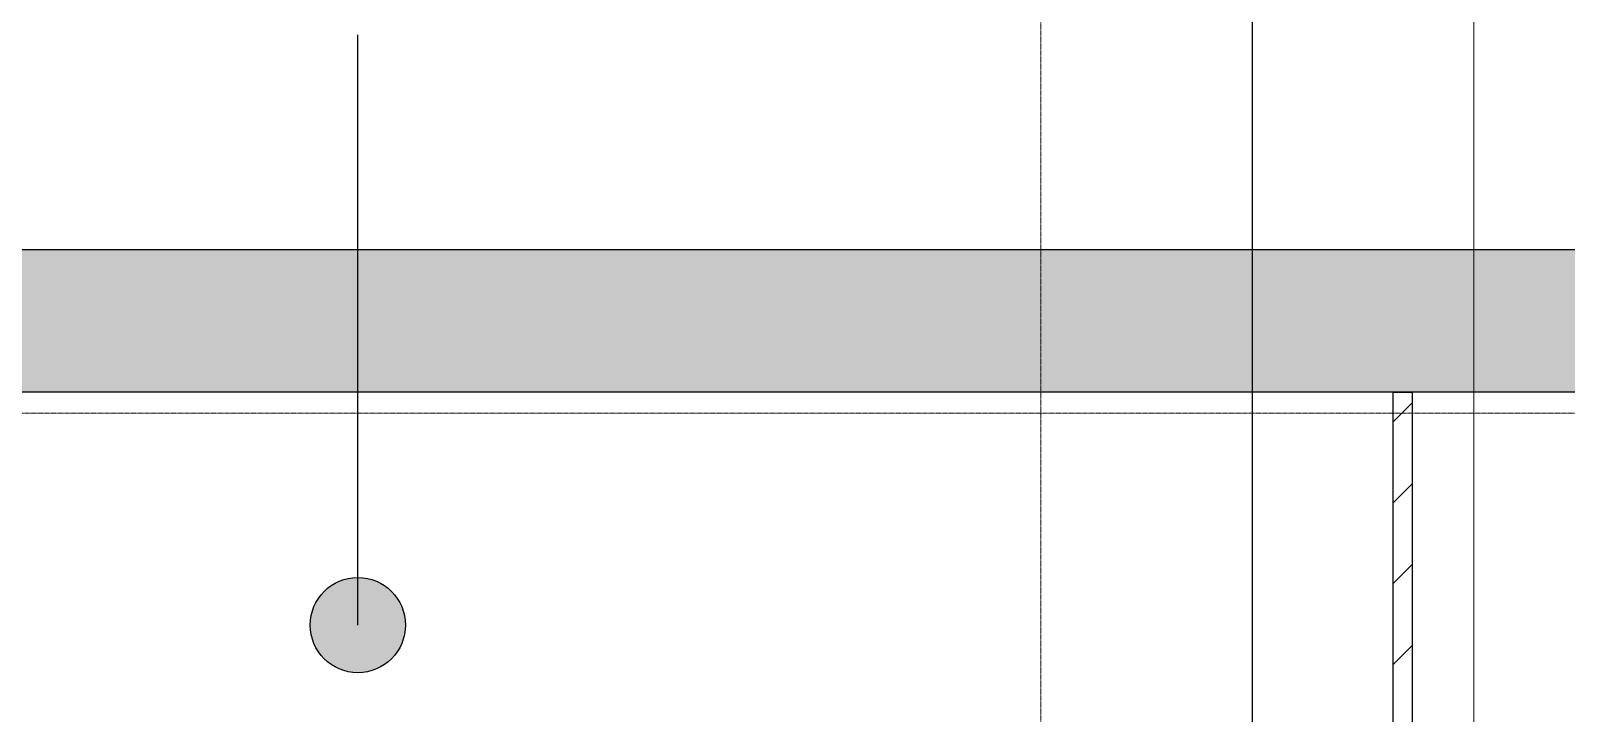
# Model space of a CAD drawing. Header units: millimetres. Extents: x -962357 to -591296, y -195428 to 59420.
# Drawn here: x -846488 to -830363, y 9046 to 16210 of the extents above; entities that cross this region are included whole.
import ezdxf

# ---------------------------------------------------------------- set-up
doc = ezdxf.new("R2010")
doc.units = ezdxf.units.MM
doc.linetypes.add('DPA_Grid _ Level 100', pattern=[10, 5.5, -1.6, 1.3, -1.6])
for name, color, linetype, lineweight in [('A-ANNO-NOTE', 3, 'Continuous', 25), ('A-FLOR-E', 2, 'Continuous', 9), ('A-ROOM-IDEN', 3, 'Continuous', 25), ('A-WALL', 5, 'Continuous', 9), ('A-WALL-PATT', 1, 'Continuous', 9), ('G-ANNO-TEXT', 3, 'Continuous', 9), ('S-GRID', 251, 'Continuous', 9)]:
    doc.layers.add(name, color=color, linetype=linetype, lineweight=lineweight)

msp = doc.modelspace()

# ---------------------------------------------------------------- hatches: boundary and pattern name
at = {"layer": 'A-ROOM-IDEN'}
h = msp.add_hatch(color=256, dxfattribs=at)
edge = h.paths.add_edge_path()
edge.add_arc((-843052.4, 9971.8), 500, 0, 360)
at = {"layer": 'A-WALL-PATT'}
h = msp.add_hatch(dxfattribs=at)
h.set_pattern_fill('FP_1', color=256, style=0, pattern_type=2)
h.set_pattern_definition([(50, (2.4, 1), (3643.682, -318.781), [381, -4191]), (355, (2.4, 1), (-704.856, 3821.136), [304.8, -3352.8]), (100.451, (306, -25.6), (2938.852, 3502.332), [323.8, -3561.801]), (46.184, (2.4, 1017), (5421.581, -840.856), [571.5, -6286.5]), (96.636, (454, 947), (4748.05, 4948.55), [485.7, -5342.702]), (351.184, (2.4, 1017), (4748.1, 4948.506), [457.2, -5029.2]), (21, (510.4, 763), (3032.288, -2045.304), [381, -4191]), (326, (510.4, 763), (1236.042, 3683.762), [304.8, -3352.8]), (71.451, (763, 592.5), (4268.343, 1638.425), [323.8, -3561.801]), (37.5, (2.4, 1), (61.772, 1691.1008), [167.64, -3144.52, 167.64, -3235.96, -3365.5]), (37.5, (2.4, 1), (61.772, 1691.1008), [-6715.76, 167.64, -3197.86]), (7.5, (2.4, 1), (1336.3933, 2003.6115), [167.64, -1772.92, 167.64, -3068.32, -1282.7]), (7.5, (2.4, 1), (1336.3933, 2003.6115), [-5176.52, 167.64, -1115.06]), (327.5, (-1130.5, 1), (2711.8178, -114.5786), [167.64, -1102.36, 167.64, -3794.76, -5257.8]), (327.5, (-1130.5, 1), (2711.8178, -114.5786), [-5232.4, 167.64, -5090.16]), (317.5, (-1638.5, 1), (2962.5856, 508.5334), [167.64, -1483.36, 167.64, -2463.8, -3733.8]), (317.5, (-1638.5, 1), (2962.5856, 508.5334), [-4282.44, 167.64, -3566.16])])
h.paths.add_polyline_path([(-745020, 12415), (-745020, 13915), (-848905, 13915), (-848905, 12415), (-777972.6, 12415)])
h = msp.add_hatch(dxfattribs=at)
h.set_pattern_fill('FP_2', color=256, style=0, pattern_type=2)
h.set_pattern_definition([(45, (2.4, 1), (-424.26407, 424.26407), [])])
h.paths.add_polyline_path([(-831980, 8145), (-831980, 12415), (-832180, 12415), (-832180, 8145)])

# ---------------------------------------------------------------- linework, layer by layer
at = {"layer": 'A-ANNO-NOTE'}
msp.add_line((-833658.1, 6611.8), (-833658.1, 20650.2), dxfattribs=at)
at = {"layer": 'A-FLOR-E'}
for p, q in [((-745020, 12415), (-848905, 12415)), ((-848905, 12415), (-745020, 12415)), ((-745020, 12415), (-848905, 12415))]:
    msp.add_line(p, q, dxfattribs=at)
at = {"layer": 'A-ROOM-IDEN'}
msp.add_line((-843052.4, 9971.8), (-843052.4, 16167.7), dxfattribs=at)
msp.add_circle((-843052.4, 9971.8), 500, dxfattribs=at)
at = {"layer": 'A-WALL', "color": 7, "lineweight": 25}
for p, q in [((-847405, 13915), (-745020, 13915)), ((-808180, 12415), (-848905, 12415)), ((-832180, 8145), (-832180, 12415)), ((-832180, 12415), (-831980, 12415)), ((-831980, 12415), (-831980, 8145))]:
    msp.add_line(p, q, dxfattribs=at)
at = {"layer": 'G-ANNO-TEXT', "color": 250}
msp.add_line((-831331.8, 7382.4), (-831331.8, 24734.6), dxfattribs=at)
at = {"layer": 'S-GRID', "linetype": 'DPA_Grid _ Level 100'}
for p, q in [((-835880, -30741.3), (-835880, 54920.2)), ((-601518.7, 12195), (-957857, 12195))]:
    msp.add_line(p, q, dxfattribs=at)

doc.saveas('drawing.dxf')
